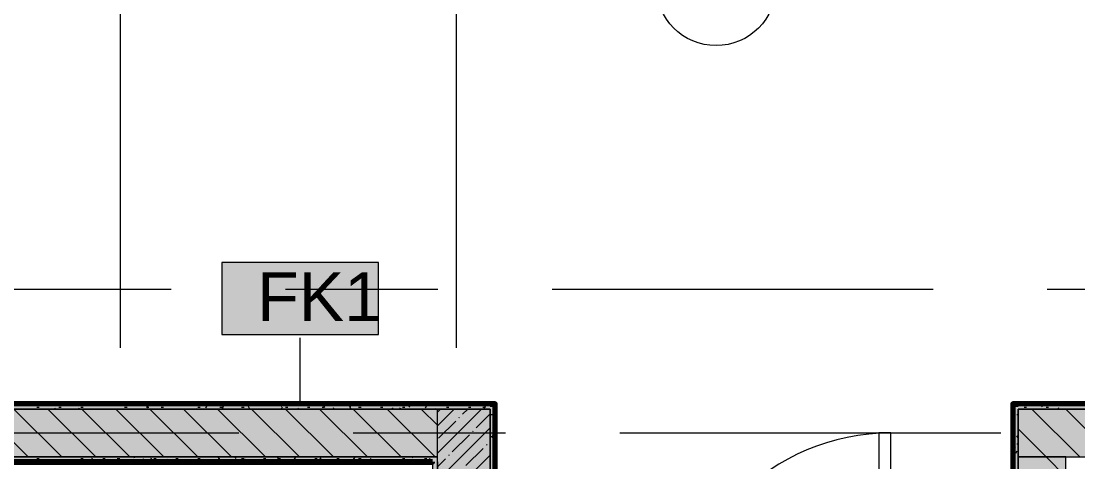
# Model space of a CAD drawing. Header units: millimetres. Extents: x -3817 to 677485, y -22715 to 103890.
# Drawn here: x 657471 to 661875, y 12256 to 14092 of the extents above; entities that cross this region are included whole.
import ezdxf

# ---------------------------------------------------------------- set-up
doc = ezdxf.new("R2010")
doc.units = ezdxf.units.MM
doc.layers.add('PDF _Геометрия', color=7, linetype='Continuous', true_color=0x1d1d1d)
doc.layers.add('PDF _Сплошная заливка', color=7, linetype='Continuous', true_color=0xffffff)
doc.layers.add('PDF _Текст', color=7, linetype='Continuous')
doc.styles.add('PDF GOST-Common', font='arial.ttf')

msp = doc.modelspace()

# ---------------------------------------------------------------- hatches: boundary and pattern name
at = {"layer": 'PDF _Сплошная заливка', "transparency": 33554559}
h = msp.add_hatch(color=256, dxfattribs=at)
h.paths.add_polyline_path([(658102.3, 12275.9), (659205.5, 12275.9), (659205.5, 12475.9), (657170.5, 12475.9), (657170.5, 12275.9)], flags=0)
h.paths.add_polyline_path([(643905.5, 12275.9), (644585.5, 12275.9), (644585.5, 12475.9), (643905.5, 12475.9)], flags=0)
h.paths.add_polyline_path([(653798.1, 12275.9), (655720.5, 12275.9), (655720.5, 12475.9), (653685.5, 12475.9), (653685.5, 12275.9)], flags=0)
h.paths.add_polyline_path([(645585.5, 12275.9), (646285.5, 12275.9), (646285.5, 12475.9), (645585.5, 12475.9)], flags=0)
h = msp.add_hatch(color=256, dxfattribs=at)
h.paths.add_polyline_path([(655720.5, 12475.9), (655720.5, 12495.9), (654526.5, 12495.9), (654526, 12475.9)], flags=0)
h.paths.add_polyline_path([(659425.5, 12475.9), (659425.5, 12495.9), (657170.5, 12495.9), (657170.5, 12475.9), (658102.3, 12475.9)], flags=0)
for points in [[(659205.5, 4275.9), (659425.5, 4275.9), (659425.5, 12475.9), (659205.5, 12475.9), (659205.5, 5005.4)], [(661605.5, 11475.9), (661625.5, 11475.9), (661625.5, 12495.9), (661605.5, 12495.9), (661605.5, 12198.3)], [(659185.5, 2025.9), (659205.5, 2025.9), (659205.5, 12255.9), (659185.5, 12255.9), (659185.5, 2045.9)], [(661625.5, 11475.9), (661825.5, 11475.9), (661825.5, 12275.9), (661625.5, 12275.9), (661625.5, 12198.3)]]:
    msp.add_hatch(color=256, dxfattribs=at).paths.add_polyline_path(points)
h = msp.add_hatch(color=256, dxfattribs=at)
h.paths.add_polyline_path([(667069.5, 12475.9), (673285.5, 12475.9), (673285.5, 12495.9), (663305.5, 12495.9), (663305.5, 12483.9), (663335.5, 12483.9), (663335.5, 12475.9), (666710.8, 12475.9)], flags=0)
h.paths.add_polyline_path([(661625.5, 12475.9), (662275.5, 12475.9), (662275.5, 12483.9), (662305.5, 12483.9), (662305.5, 12495.9), (661625.5, 12495.9)], flags=0)
h = msp.add_hatch(color=256, dxfattribs=at)
h.paths.add_polyline_path([(673265.5, 12275.9), (673285.5, 12275.9), (673285.5, 12475.9), (663305.5, 12475.9), (663305.5, 12275.9), (673167.2, 12275.9)], flags=0)
h.paths.add_polyline_path([(661625.5, 12275.9), (662305.5, 12275.9), (662305.5, 12475.9), (661625.5, 12475.9)], flags=0)
h = msp.add_hatch(color=256, dxfattribs=at)
h.paths.add_polyline_path([(655720.5, 12255.9), (655720.5, 12275.9), (653685.5, 12275.9), (653685.5, 12255.9), (653798.1, 12255.9)], flags=0)
h.paths.add_polyline_path([(659205.5, 12255.9), (659205.5, 12275.9), (657170.5, 12275.9), (657170.5, 12255.9), (659185.5, 12255.9)], flags=0)

# ---------------------------------------------------------------- linework, layer by layer
at = {"layer": 'PDF _Геометрия', "color": 253, "lineweight": 9, "true_color": 0xaaaaaa}
for points in [[(657885.5, 12730.6), (657885.5, 14318.1)], [(659285.5, 12730.6), (659285.5, 14318.1)], [(656508.9, 12975.9), (658096.4, 12975.9)], [(658572.7, 12975.9), (659207.7, 12975.9)], [(659683.9, 12975.9), (661271.4, 12975.9)], [(661747.7, 12975.9), (662382.7, 12975.9)], [(656790.8, 12375.9), (658378.3, 12375.9)], [(658854.6, 12375.9), (659489.6, 12375.9)], [(659965.8, 12375.9), (661553.3, 12375.9)]]:
    msp.add_lwpolyline(points, dxfattribs=at)
at = {"layer": 'PDF _Геометрия', "color": 7, "lineweight": 9}
msp.add_lwpolyline([(658960.5, 13087), (658307.3, 13087), (658307.3, 12787), (658960.5, 12787)], close=True, dxfattribs=at)
for points in [[(658633.9, 12496.4), (658633.9, 12773.1)], [(659425.5, 12495.9), (657170.5, 12495.9)], [(659205.5, 12255.9), (659205.5, 12275.9), (657170.5, 12275.9), (659205.5, 12275.9), (659205.5, 12475.9)], [(662305.5, 12495.9), (661625.5, 12495.9)]]:
    msp.add_lwpolyline(points, dxfattribs=at)
at = {"layer": 'PDF _Геометрия', "color": 9, "lineweight": 9, "true_color": 0xc0c0c0}
for points in [[(659695.5, 11483.9), (659695.5, 11495.9), (659425.5, 11495.9), (659425.5, 11475.9), (659425.5, 11275.9), (659425.5, 12475.9), (659205.5, 12475.9), (657170.5, 12475.9), (657170.5, 12275.9), (657170.5, 12255.9), (659185.5, 12255.9), (659185.5, 2045.9), (644126.5, 2045.9)], [(657170.5, 12495.9), (657170.5, 12475.9), (659425.5, 12475.9), (659425.5, 11475.9), (659445.5, 11475.9), (659445.5, 12495.9), (659425.5, 12495.9)], [(661625.5, 12495.9), (661605.5, 12495.9), (661605.5, 11475.9), (661625.5, 11475.9), (661625.5, 12475.9), (662275.5, 12475.9), (661625.5, 12475.9), (661625.5, 12275.9), (662125.5, 12275.9), (662125.5, 8575.9), (661825.5, 8575.9), (661825.5, 11275.9), (661825.5, 11475.9), (661825.5, 12275.9), (661625.5, 12275.9), (661625.5, 11475.9), (661625.5, 11495.9), (661145.5, 11495.9), (661145.5, 11483.9)], [(659185.5, 2025.9), (659205.5, 2025.9), (659205.5, 12255.9), (659205.5, 4275.9), (659425.5, 4275.9), (659425.5, 4255.9), (659445.5, 4255.9), (659445.5, 4265.9), (659405.5, 4265.9), (659405.5, 2025.9), (659445.5, 2025.9), (661725.5, 2025.9), (660985.5, 2025.9)]]:
    msp.add_lwpolyline(points, dxfattribs=at)
at = {"layer": 'PDF _Геометрия', "color": 231, "lineweight": 70, "true_color": 0xff80c0}
for points in [[(659445.5, 12496.9), (657170.5, 12496.9), (657170.5, 12495.9)], [(659425.5, 12495.9), (659445.5, 12495.9)], [(662305.5, 12495.9), (662305.5, 12496.9), (661605.5, 12496.9)], [(661605.5, 12495.9), (661625.5, 12495.9)]]:
    msp.add_lwpolyline(points, dxfattribs=at)
at = {"layer": 'PDF _Геометрия', "color": 231, "lineweight": 9, "true_color": 0xff80c0}
for points in [[(657170.5, 12495.9), (659425.5, 12495.9)], [(659445.5, 12495.9), (659445.5, 12496.9)], [(661605.5, 12496.9), (661605.5, 12495.9)], [(661625.5, 12495.9), (662305.5, 12495.9)]]:
    msp.add_lwpolyline(points, dxfattribs=at)
at = {"layer": 'PDF _Геометрия', "lineweight": 9}
for points in [[(657499.6, 12275.9), (657299.6, 12475.9)], [(657641, 12275.9), (657441, 12475.9)], [(657782.4, 12275.9), (657582.4, 12475.9)], [(657923.8, 12275.9), (657723.8, 12475.9)], [(658065.3, 12275.9), (657865.3, 12475.9)], [(658206.7, 12275.9), (658006.7, 12475.9)], [(658348.1, 12275.9), (658148.1, 12475.9)], [(658489.5, 12275.9), (658289.5, 12475.9)], [(658630.9, 12275.9), (658430.9, 12475.9)], [(658772.4, 12275.9), (658572.4, 12475.9)], [(658913.8, 12275.9), (658713.8, 12475.9)], [(659055.2, 12275.9), (658855.2, 12475.9)], [(659196.6, 12275.9), (658996.6, 12475.9)], [(659205.5, 12408.4), (659138, 12475.9)], [(659205.5, 12406.1), (659275.2, 12475.9)], [(659205.5, 12292.1), (659389.2, 12475.9)], [(659205.5, 12463.2), (659218.2, 12475.9)], [(659310.3, 12453.9), (659332.2, 12475.9)], [(661883.6, 12275.9), (661683.6, 12475.9)], [(662025.1, 12275.9), (661825.1, 12475.9)], [(659210.5, 12354.1), (659281.8, 12425.4)], [(659296, 12439.7), (659298.4, 12442)], [(659367.3, 12396.9), (659425.5, 12455.1)], [(659205.5, 12178), (659425.5, 12398)], [(659353.1, 12382.6), (659355.4, 12385)], [(661825.5, 12192.6), (661742.2, 12275.9), (661625.5, 12392.6)], [(659267.5, 12297.1), (659338.8, 12368.4)], [(659424.3, 12339.9), (659425.5, 12341)], [(659324.5, 12240.1), (659395.8, 12311.4)], [(659410.1, 12325.6), (659412.4, 12328)], [(659205.5, 12064), (659425.5, 12284)], [(659205.5, 12235.1), (659239, 12268.6)], [(659253.3, 12282.9), (659255.6, 12285.2)]]:
    msp.add_lwpolyline(points, dxfattribs=at)
at = {"layer": 'PDF _Геометрия', "color": 253, "lineweight": 9, "true_color": 0x9b9b9b}
for points in [[(657534.3, 12492.5), (657532.4, 12495.9)], [(657536.3, 12482.9), (657546.3, 12482.9)], [(657545, 12495.9), (657544.2, 12494.5)], [(657615.4, 12495.9), (657612.2, 12490.4)], [(657614.3, 12475.9), (657612.5, 12478.9)], [(657627.7, 12482.9), (657637.8, 12482.9)], [(657711.7, 12479.8), (657709.4, 12475.9)], [(657719.2, 12482.9), (657729.2, 12482.9)], [(657902, 12482.9), (657912.1, 12482.9)], [(657957.7, 12490.6), (657954.7, 12495.9)], [(657993.5, 12482.9), (658003.5, 12482.9)], [(657999, 12489.8), (657994, 12481.1)], [(657999.4, 12479.5), (657994.3, 12488.2)], [(658037.7, 12495.9), (658035.6, 12492.3)], [(658054.4, 12482.9), (658064.5, 12482.9)], [(658203.1, 12477.6), (658202.1, 12475.9)], [(658206.8, 12482.9), (658216.9, 12482.9)], [(658244.8, 12488.7), (658239.7, 12480)], [(658271.5, 12495.8), (658271.5, 12495.9)], [(658298.3, 12482.9), (658308.3, 12482.9)], [(658312.8, 12484.7), (658307.8, 12475.9)], [(658313.1, 12484.6), (658308.1, 12493.4)], [(658381.2, 12488.7), (658377, 12495.9)], [(658389.7, 12482.9), (658399.8, 12482.9)], [(658422.8, 12477.6), (658417.8, 12486.3)], [(658460, 12495.9), (658459.1, 12494.2)], [(658558.9, 12485.7), (658553.8, 12494.5)], [(658558.5, 12483.6), (658554.1, 12475.9)], [(658572.6, 12482.9), (658582.7, 12482.9)], [(658626.6, 12479.5), (658624.5, 12475.9)], [(658664, 12482.9), (658674.1, 12482.9)], [(658725, 12482.9), (658735.1, 12482.9)], [(658736.6, 12482.8), (658731.5, 12491.5)], [(658775.7, 12475.9), (658773.2, 12480.3)], [(658845.9, 12493.6), (658840.9, 12484.9)], [(658846.1, 12475.9), (658841.2, 12484.4)], [(658877.4, 12482.9), (658887.5, 12482.9)], [(658968.8, 12482.9), (658978.9, 12482.9)], [(659022.1, 12475.9), (659018.9, 12481.4)], [(659050, 12481.4), (659046.8, 12475.9)], [(659060.3, 12482.9), (659070.3, 12482.9)], [(659091.6, 12492.5), (659086.6, 12483.8)], [(659118.4, 12492), (659116.1, 12495.9)], [(659159.7, 12488.5), (659154.6, 12479.7)], [(659198.1, 12475.9), (659196.6, 12478.4)], [(659243.2, 12482.9), (659253.2, 12482.9)], [(659334.6, 12482.9), (659344.7, 12482.9)], [(659395.6, 12482.9), (659405.6, 12482.9)], [(659405.4, 12487.4), (659400.4, 12478.6)], [(661627.6, 12495.9), (661627.2, 12495.2)], [(661651.1, 12482.9), (661661.1, 12482.9)], [(661698, 12495.9), (661695.3, 12491.1)], [(661727, 12484.7), (661722, 12493.4)], [(661742.5, 12482.9), (661752.6, 12482.9)], [(661794.7, 12480.5), (661792, 12475.9)], [(661862.8, 12476.4), (661862.4, 12475.9)], [(659426, 12452.4), (659436.1, 12452.4)], [(661620.6, 12452.4), (661625.5, 12452.4)], [(659426, 12361), (659436.1, 12361)], [(659438.9, 12362.4), (659433.8, 12353.7)], [(659440.3, 12361.1), (659435.3, 12369.8)], [(661625.5, 12355.8), (661620.5, 12364.4)], [(659445.5, 12312.9), (659445, 12312.1)], [(661614.4, 12314.1), (661609.3, 12322.8)], [(661620, 12299.8), (661615, 12291.1)], [(661620.6, 12330.5), (661625.5, 12330.5)], [(657480.1, 12261.5), (657476.8, 12255.9)], [(657520.1, 12273.2), (657518.6, 12275.9)], [(657536.3, 12269.5), (657546.3, 12269.5)], [(657548.1, 12257.4), (657547.2, 12255.9)], [(657600.5, 12255.9), (657598.4, 12259.6)], [(657719.2, 12269.5), (657729.2, 12269.5)], [(657767.4, 12271.6), (657762.4, 12262.9)], [(657805.1, 12275.9), (657804, 12274)], [(657810.6, 12269.5), (657820.7, 12269.5)], [(657871.6, 12269.5), (657881.6, 12269.5)], [(657943.6, 12271.3), (657940.9, 12275.9)], [(657971.5, 12259.3), (657969.5, 12255.9)], [(657985.2, 12260.1), (657980.2, 12268.8)], [(658013.2, 12270.5), (658008.1, 12261.8)], [(658024, 12269.5), (658034, 12269.5)], [(658081.2, 12266.4), (658076.2, 12257.7)], [(658115.4, 12269.5), (658125.5, 12269.5)], [(658206.8, 12269.5), (658216.9, 12269.5)], [(658299, 12265.3), (658293.9, 12274)], [(658326.9, 12265.3), (658321.9, 12256.6)], [(658367, 12269.4), (658363.3, 12275.9)], [(658389.7, 12269.5), (658399.8, 12269.5)], [(658395, 12261.2), (658391.9, 12255.9)], [(658408.6, 12258.2), (658403.6, 12266.9)], [(658481.2, 12269.5), (658491.2, 12269.5)], [(658544.7, 12266.4), (658539.7, 12275.1)], [(658542.1, 12269.5), (658552.2, 12269.5)], [(658614.3, 12275.4), (658609.3, 12266.7)], [(658694.5, 12269.5), (658704.6, 12269.5)], [(658722.4, 12263.4), (658717.4, 12272.1)], [(658762, 12255.9), (658759, 12261)], [(658786, 12269.5), (658796, 12269.5)], [(658818.4, 12263.1), (658814.2, 12255.9)], [(658832.1, 12256.3), (658827.1, 12265.1)], [(658860, 12274.3), (658855, 12265.6)], [(658877.4, 12269.5), (658887.5, 12269.5)], [(658928.1, 12270.2), (658923, 12261.5)], [(659008.3, 12255.9), (659004.8, 12262.1)], [(659060.3, 12269.5), (659070.3, 12269.5)], [(659104.2, 12272.7), (659102.4, 12275.9)], [(659151.7, 12269.5), (659161.8, 12269.5)], [(659173.8, 12269.1), (659168.8, 12260.4)], [(659184.3, 12255.9), (659182.5, 12259.1)]]:
    msp.add_lwpolyline(points, dxfattribs=at)
at = {"layer": 'PDF _Геометрия', "color": 52, "lineweight": 70, "true_color": 0xe1dc04}
for points in [[(659445.5, 12495.9), (659445.5, 11495.9), (659446.5, 11495.9), (659446.5, 12496.9), (659445.5, 12496.9)], [(661605.5, 12496.9), (661604.5, 12496.9), (661604.5, 11495.9), (661605.5, 11495.9), (661605.5, 12495.9)]]:
    msp.add_lwpolyline(points, dxfattribs=at)
at = {"layer": 'PDF _Геометрия', "color": 253, "lineweight": 9, "true_color": 0xaaaaaa}
msp.add_lwpolyline([(661095.5, 12375.9, 0.414213), (660195.5, 11475.9), (660180.1, 11592.3), (660135.2, 11700.9), (660063.7, 11794.1), (659970.5, 11865.6), (659861.9, 11910.5), (659745.5, 11925.9)], format="xyb", dxfattribs=at)
at = {"layer": 'PDF _Геометрия', "color": 253, "lineweight": 13, "true_color": 0xaaaaaa}
msp.add_lwpolyline([(661095.5, 12375.9), (661045.5, 12375.9), (661045.5, 11475.9), (661095.5, 11475.9)], close=True, dxfattribs=at)
at = {"layer": 'PDF _Геометрия', "color": 231, "lineweight": 70, "true_color": 0xff80c0}
msp.add_lwpolyline([(659185, 12255.9), (657170.5, 12255.9), (657170.5, 12254.9), (659185, 12254.9)], close=True, dxfattribs=at)
at = {"layer": 'PDF _Геометрия', "color": 7, "lineweight": 9}
msp.add_circle((660367.2, 14240.2), 250, dxfattribs=at)
msp.add_circle((660367.2, 14240.2), 250, dxfattribs=at)
at = {"layer": 'PDF _Сплошная заливка', "lineweight": 9, "transparency": 33554559}
msp.add_solid([(658960.5, 13087), (658307.3, 13087), (658960.5, 12787), (658307.3, 12787)], dxfattribs=at)
at = {"layer": 'PDF _Сплошная заливка', "color": 254, "lineweight": 35, "true_color": 0xffb9dc, "transparency": 33554559}
msp.add_solid([(659445.5, 12495.9), (659445.5, 12496.9), (659425.5, 12495.9)], dxfattribs=at)
at = {"layer": 'PDF _Сплошная заливка', "lineweight": 35, "transparency": 33554559}
msp.add_solid([(659445.5, 11475.9), (659445.5, 12495.9), (659425.5, 11475.9), (659425.5, 12495.9)], dxfattribs=at)

# ---------------------------------------------------------------- texts
at = {"layer": 'PDF _Текст', "insert": (658454.4, 12943.6), "char_height": 203.2, "attachment_point": 4, "style": 'PDF GOST-Common'}
msp.add_mtext('FK1', dxfattribs=at)

doc.saveas('drawing.dxf')
